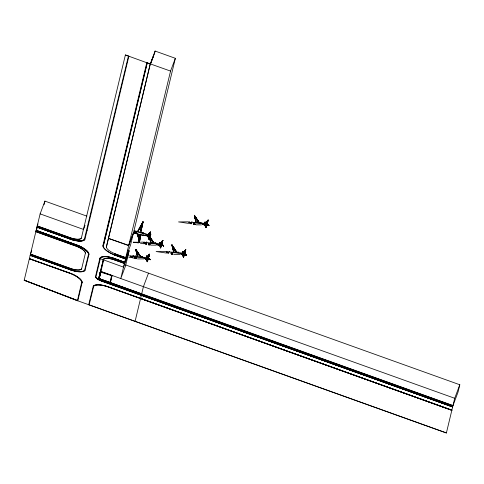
<?xml version="1.0" encoding="UTF-8"?>
<svg xmlns="http://www.w3.org/2000/svg" width="484" height="484" viewBox="0 0 484 484"><rect width="100%" height="100%" fill="white"/><g stroke="black" fill="none" stroke-linecap="round" stroke-linejoin="round"><path stroke-width="0.73" d="M147.124 256.75L146.785 256.726L147.765 257.349L146.452 256.139L146.428 257.603L148.213 257.76L148.57 257.397L148.751 258.184M159.726 243.754C158.353 240.542 161.68 243.876 160.7 243.549L160.053 242.956M182.613 253.084L182.613 251.68L184.416 253.41M205.531 223.051L208.168 220.045L207.14 223.451L205.361 222.628L205.996 223.257C207.067 223.596 203.631 220.293 205.022 223.457L206.789 223.662L207.14 223.318L207.134 224.388L206.765 223.765M146.452 256.139L148.213 257.76L146.452 256.139C146.483 261.421 145.66 251.359 148.183 257.99M149.852 235.551L149.75 235.968L147.711 235.533L149.719 235.902L149.163 239.544L148.425 237.704M159.659 243.754C158.77 239.81 164.143 247.07 159.726 242.351L159.702 243.821L161.487 243.972L159.726 242.351L159.744 243.688M182.547 253.041C181.663 248.964 187.024 256.478 182.613 251.68L182.589 253.15L184.374 253.307L182.613 251.68L182.589 253.15L184.386 253.271L178.584 252.63C177.961 253.211 179.116 251.196 178.584 252.63M204.974 223.396L205.022 222.053L206.789 223.662C202.996 224.558 205.422 219.367 206.934 224.267C208.223 223.299 205.531 223.221 204.883 223.541M147.771 235.962L148.092 236.821M142.937 232.883L143.415 233.022L141.068 232.417A101.713 91.343 32.3 0 0 134.298 230.801M82.153 282.825L82.183 282.257A14.822 5.191 20.6 0 0 71.233 273.593L29.379 258.656L71.196 273.684A14.822 5.191 20.6 0 1 82.147 282.347L77.827 300.818L446.393 432.956L88.705 304.714L93.261 286.226A14.822 5.191 20.6 0 1 106.311 286.165L451.838 410.281L140.608 298.428M88.463 254.56L88.493 254.009A14.369 5.034 20.6 0 0 77.876 245.612L36.185 230.354L77.997 245.388A14.822 5.191 20.6 0 1 88.953 254.046L88.887 254.711L88.463 254.56L88.53 253.918A14.369 5.034 20.6 0 0 77.906 245.521L36.149 230.444M102.874 246.132L102.935 245.467M103.322 245.709L147.227 62.799L103.298 246.259A14.369 5.034 20.6 0 0 113.915 254.663L125.495 258.91L113.825 254.796M103.334 246.168L103.358 245.618M106.365 247.197L150.288 63.894M134.975 232.193C131.981 234.347 156.108 237.692 146.253 234.48M134.957 232.592L136.246 233.221L136.24 233.645L136.548 231.872L135.205 231.546M147.342 258.553L140.414 257.355L135.012 257.173A1.222 0.653 -86.9 0 0 135.841 258.22M160.488 244.783L154.783 243.694L148.285 243.385A1.222 0.653 -86.9 0 0 148.376 243.978M182.274 253.761L175.486 252.793L171.173 252.715A1.222 0.653 -86.9 0 0 171.505 253.719M203.074 224.467C213.626 225.078 193.564 222.374 193.582 223.088A1.222 0.653 -86.9 0 0 193.775 223.917M135.937 249.623L135.762 249.369L137.408 256.308M162.055 244.263L162.025 243.845M150.004 235.496L148.025 234.885M154.499 243.192C154.432 241.782 155.025 244.251 153.301 243.089A101.713 33.735 17 0 0 147.414 242.714L143.615 242.575M166.508 251.904L170.301 252.043A101.713 33.735 17 0 1 176.188 252.424C177.616 253.017 177.489 251.402 177.453 252.261M199.801 222.876C199.777 221.533 200.297 223.941 198.597 222.797A101.713 33.735 17 0 0 192.711 222.416L188.911 222.283M136.252 257.863C135.931 256.472 134.098 257.924 135.671 258.347M136.173 257.434C136.869 258.716 135.248 258.807 135.526 258.637M148.485 244.843L148.298 243.204M150.306 244.608C149.362 245.775 149.096 241.891 148.346 244.015M171.154 253.749L171.185 252.533M172.564 254.185C172.818 252.436 170.066 252.866 171.838 253.888M195.609 224.316C195.112 225.756 193.261 220.492 193.896 224.146M132.967 256.278L132.943 255.842L132.985 256.296M139.259 238.618L139.936 238.733L139.259 238.618L139.767 234.915L140.408 235.097L139.44 242.52L137.662 233.929M139.93 238.745L139.277 238.582L139.743 234.958L140.396 235.121L139.44 242.52L137.716 233.814M146.38 257.518L148.225 257.73L142.229 257.361L142.738 256.55M139.289 238.552L139.767 234.915M140.408 235.097L139.44 242.52L137.91 234.438M140.106 237.565L139.489 242.181M149.78 235.926L149.737 236.301L149.877 236.023M149.967 234.407L150.82 234.171L149.858 235.593M150.094 234.625L150.482 234.71L149.768 235.145L150.482 234.698M150.203 233.645C152.321 228.055 143.712 240.354 150.482 231.951L149.919 235.315L147.995 234.679L149.895 235.327L150.482 231.951L147.989 234.661L149.901 235.321L150.482 231.951L148.019 234.613M149.489 236.289L149.725 235.932C145.859 233.391 148.812 239.284 149.502 236.283L149.108 236.156L148.782 236.676L149.489 236.277L148.776 236.706L149.163 236.785M149.471 237.856L149.163 239.544L147.795 235.908L149.786 236.186M175.154 251.753L176.364 251.855L174.512 251.892M197.563 222.126L198.797 222.253M141.939 232.701L142.556 232.84M134.939 232.616L135.302 231.292L146.253 234.474M150.016 235.551L149.871 236.089M141.818 227.728L143.04 221.805L142.181 223.166M140.542 230.457L141.437 226.143L142.096 226.3L141.437 226.143L140.511 230.487L141.177 230.632M140.741 232.852L143.04 221.805L137.371 231.854M140.783 232.447L143.04 221.805L137.765 231.564M148.727 257.911C148.352 256.574 147.959 259.255 148.655 258.232M155.503 243.022C155.533 243.894 156.338 242.351 155.497 243.01M162.001 244.124C161.535 242.43 161.414 245.824 161.995 244.238M182.861 254.844L182.71 253.955L184.464 253.9L183.436 257.3L183.037 255.643M184.912 253.731L184.942 253.301M200.86 222.991C201.441 223.076 200.939 221.95 200.86 222.991C200.654 221.587 199.759 223.517 200.479 222.961M105.899 281.313L105.669 280.932M107.974 282.033L107.732 281.676M110.279 282.837L112.064 275.432L110.279 282.837L108.017 281.845M135.024 256.992L134.945 257.887M193.594 222.906L193.564 224.122M99.329 276.201L99.716 276.34L98.833 278.04A3.001 0.998 17.6 0 0 98.948 278.488L99.861 279.002M99.045 277.132L99.395 277.241L99.184 276.527L99.535 276.636L100.291 273.762M99.535 276.636L99.323 275.922L99.674 276.025L100.025 274.87L99.68 274.743M99.819 275.602L99.426 275.481L99.819 275.42L100.182 274.228L99.831 274.101M99.988 273.46L99.565 274.876L99.922 274.985M99.607 274.706L99.958 274.815L99.746 274.101L100.242 273.781L99.892 273.49L100.242 273.599L100.599 272.48M100.242 273.599L99.988 273.055L100.509 271.288L454.718 398.284L446.393 432.956M101.834 279.558L101.567 279.806A2.589 0.859 17.6 0 1 100.297 279.304L100.188 279.268M103.854 280.508L101.7 279.994M103.8 280.647L105.633 281.022M136.349 232.629L136.548 231.872M139.495 254.965L138.872 254.989C137.135 253.937 137.758 251.65 137.081 252.182L138.902 254.929L139.489 254.977M152.769 241.177L152.176 241.141C150.415 240.094 151.026 237.874 150.355 238.394L152.176 241.141M175.656 250.512L175.033 250.537L175.65 250.47M198.065 220.886L197.442 220.91L198.065 220.886L197.472 220.843L195.651 218.102L196.226 218.139L195.627 218.151L196.232 218.121M24.236 280.151L77.827 300.818L24.2 280.242L40.124 213.88L44.927 201.102L86.89 216.148M44.074 204.665L44.927 201.102M85.027 238.921L128.871 56.217L125.386 54.964L81.324 238.225A11.12 3.896 20.6 0 1 71.541 238.267L37.22 225.992L37.976 223.977M88.499 254.469L84.646 270.102A14.369 5.034 20.6 0 1 71.995 270.157L30.22 255.219L71.977 270.423A14.822 5.191 20.6 0 0 85.027 270.362L88.887 254.711M127.77 250.167L129.192 250.682L125.568 265.776L120.77 278.554L170.549 71.081L146.803 62.648L102.965 245.352M124.69 262.255L113.093 258.135A14.369 5.034 20.6 0 0 100.448 258.19L95.941 276.739A6.34 2.22 20.6 0 0 100.63 280.442L452.637 406.935L100.503 280.666A6.794 2.378 20.6 0 1 95.481 276.697L99.801 258.523L123.511 267.126L128.314 254.348M100.896 279.407A3.079 1.077 20.6 0 1 98.99 277.622L103.286 259.769L99.02 277.532A3.079 1.077 20.6 0 0 100.926 279.316M150.294 63.821L106.419 246.713M150.554 63.761L150.421 64.269L150.869 63.077M100.86 271.566L100.37 273.599M103.673 260.011L99.408 277.901A2.632 0.92 20.6 0 0 101.35 279.437L101.682 279.564M151.075 62.533L151.208 62.019L150.536 63.803M151.171 62.696L151.286 62.23M151.583 61.026L151.45 61.535L152.121 59.756M152.103 59.798L152.236 59.284L151.565 61.069M152.611 58.292L152.478 58.8L153.15 57.021M153.132 57.064L153.228 56.646M153.622 55.599L153.507 56.065L154.178 54.287M153.537 55.969L153.64 55.557M154.39 53.978L155.098 51.044L175.353 58.304L130.565 244.964L125.761 257.736L114.581 253.695M141.679 293.903L101.537 279.419L452.976 405.574M101.785 279.77L101.537 279.419M103.546 280.399L103.491 280.551M105.675 280.901L105.591 281.21M109.965 282.438L111.641 275.432L102.209 272.05M135.09 321.346L143.415 286.673L148.497 273.145M125.507 264.899L459.8 384.756L458.027 392.137L452.945 405.665L101.634 279.716A3.079 1.077 20.6 0 1 101.259 279.57M101.634 279.716L101.67 279.57A3.079 1.077 20.6 0 1 101.295 279.48M141.364 256.992C140.711 257.633 140.947 256.587 141.51 256.441C141.6 256.768 140.814 256.339 141.382 256.822C142.484 255.957 141.873 257.585 141.54 257.01M154.626 243.24C155.902 241.776 155.043 244.075 154.813 243.222M177.519 252.309L176.999 252.696L177.38 252.545M100.394 278.863L99.934 279.274L101.567 279.806M141.219 257.004L140.027 256.877A101.713 33.735 17 0 0 134.141 256.502L130.341 256.363M135.084 231.987L135.169 231.661L136.506 231.975M135.066 231.89L134.982 232.205L136.331 232.532M149.096 255.824C151.819 249.913 142.018 263.877 149.598 254.13L148.582 257.512L147.517 257.343M207.666 221.745L208.168 220.045L205.488 223.106M147.802 260.059L148.056 259.243L147.705 259.2L147.317 260.434L147.668 260.471L147.317 260.434L148.316 258.377M148.497 256.647L149.211 255.425L148.86 255.389L148.479 256.629L148.83 256.665L148.479 256.629M148.57 257.53L149.598 254.13L146.985 257.252M147.892 258.541L150.421 259.751L148.655 258.141L147.608 258.129L148.661 258.123L149.913 259.279M149.405 259.134L148.769 258.504M162.122 242.859L162.872 240.342L160.234 243.343M161.68 245.025L163.695 245.963L161.922 244.372L163.023 245.346L162.678 245.346C160.301 243.059 166.52 247.929 161.977 245.146M183.859 254.735L183.484 255.982L183.829 256.012L183.484 255.982L184.416 253.64M183.121 252.672L185.765 249.671L185.009 252.188L184.664 252.194L185.366 250.96M184.918 254.094L185.91 254.687L184.924 254.07L185.263 254.106M185.566 254.675L184.93 254.046M206.269 225.108L205.888 226.355L206.238 226.391L205.9 226.361L206.269 225.108L206.607 225.139L205.906 226.373L206.232 226.385M208.32 225.054L207.34 224.425L208.314 225.066L207.987 225.018M132.894 257.839L132.12 257.791L131.636 256.744M132.338 257.331L132.434 257.016M145.636 243.519L146.386 244.069L145.394 244.003L144.867 242.992M145.394 244.003L146.319 243.7M145.956 242.399L145.611 243.549L146.374 244.093M146.168 244.057L146.265 243.736M168.384 253.017L168.287 253.332L167.73 252.823L167.797 252.291M190.23 222.882L191.005 222.936L191.464 223.759L190.696 223.705L190.164 222.701M190.696 223.705L191.561 223.445M183.926 252.89L182.946 252.285L183.926 252.89L182.946 252.267L183.285 252.291M184.652 252.182L185.033 250.942L185.366 250.966L184.64 252.17L184.991 252.206L184.64 252.17M205.27 225.223L205.101 224.34L205.839 227.68L206.868 224.273L205.101 224.34L206.88 224.28L205.839 227.68L205.44 226.022M207.152 223.427L208.168 220.045L205.525 223.136M206.462 224.461C210.594 227.117 208.707 224.159 206.196 223.995M161.075 246.277L161.971 244.347M183.962 255.606L184.216 254.784L183.872 254.747L183.496 255.994L183.829 256.012M206.372 225.98L206.886 224.298C203.552 222.271 205.875 229.864 206.154 226.681M147.693 259.194L147.336 260.452L147.662 260.465M148.552 257.518L149.598 254.13L146.954 257.216L148.552 257.518L147.493 257.319M182.716 254.052L184.477 253.912L183.436 257.3L182.71 253.955L184.471 253.906L183.436 257.3C181.978 247.989 183.285 260.567 183.751 256.308M206.341 223.257L205.361 222.628M207.134 223.445L206.063 223.239L207.14 223.451L208.168 220.045L205.996 222.646M206.886 224.286L205.839 227.68L205.125 224.425M147.584 260.767L147.269 261.759L146.87 260.102M160.857 246.979C160.888 250.21 158.038 242.266 161.571 244.565L160.543 247.971L159.823 244.626L160.543 247.971L161.589 244.583L159.853 244.656L160.543 247.971L161.583 244.577L159.799 244.716M135.169 231.685L135.302 231.292M37.111 228.351L35.846 231.709L77.21 246.574A11.12 3.896 20.6 0 1 85.426 253.071M31.714 250.833L30.45 254.191L71.826 269.001A11.108 3.89 20.6 0 0 81.602 268.953L85.462 252.981A11.12 3.896 20.6 0 0 77.24 246.483L35.877 231.618M29.342 258.807L71.136 273.726A14.369 5.034 20.6 0 1 81.76 282.124L77.476 300.407L24.2 280.242M125.386 54.964L150.252 63.985L155.098 51.044M128.411 56.156L84.325 239.459A14.369 5.034 20.6 0 1 71.674 239.513L36.953 227.105M70.307 237.856L71.572 238.176A11.12 3.896 20.6 0 0 81.36 238.134M70.253 239.042L71.711 239.423A14.369 5.034 20.6 0 0 84.355 239.368M70.283 238.951L36.984 227.014L71.729 239.598A14.822 5.191 20.6 0 0 84.773 239.538M85.027 225.399L83.508 229.434L40.124 213.88M70.706 268.626L71.862 268.904A11.108 3.89 20.6 0 0 81.639 268.862M70.513 269.933L72.013 270.332A14.822 5.191 20.6 0 0 85.057 270.272M152.817 57.741L153.265 56.549M170.549 71.081L175.353 58.304M103.153 260.259L103.667 258.892M99.988 273.055L100.255 272.359L100.636 272.492M99.849 273.66L100.14 272.819L100.527 272.958M99.426 275.481L99.789 274.277L100.176 274.416M99.287 276.086L99.529 275.384L99.91 275.523L99.377 277.755L98.99 277.622M99.147 276.697L99.371 276.025L99.758 276.164M100.061 274.374L100.484 273.133L100.097 273M99.299 276.806L98.833 278.04L99.226 278.161A2.589 0.859 17.6 0 0 99.438 278.699L100.309 279.304L100.206 278.554M99.395 277.241L99.716 276.34M89.129 304.866L93.678 286.401A14.369 5.034 20.6 0 1 106.329 286.34M99.02 278.578L99.492 277.332M99.178 278.742L99.317 277.792M99.486 278.736L99.71 278.125M100.242 279.437L100.388 279.044M101.217 280.944L452.673 406.844M101.537 279.946L101.67 279.625M115.271 255.352L113.952 254.572M115.803 254.167L125.798 257.645M99.994 258.111A14.822 5.191 20.6 0 1 113.044 258.051L124.654 262.346M103.407 259.521A11.12 3.896 20.6 0 1 113.195 259.472L124.424 263.369M107.775 286.655L451.874 410.129M133.536 232.592L128.732 245.37L108.41 238.364L128.671 245.624L133.469 232.846M129.192 250.682L124.388 263.459L114.43 259.884M454.718 398.284L459.8 384.756M142.423 257.089L142.75 256.55M148.703 258.311L150.421 259.751L147.735 258.498M85.002 239.036L84.736 239.628A14.822 5.191 20.6 0 1 71.692 239.689L70.228 239.199M99.771 258.613L100.031 258.02A14.822 5.191 20.6 0 1 113.075 257.96L114.539 258.45M103.249 259.86L103.443 259.43A11.12 3.896 20.6 0 1 113.226 259.382L114.466 259.793M175.631 250.506L175.063 250.47L173.242 247.723C173.907 247.215 173.29 249.423 175.033 250.537M138.872 254.989L137.105 252.134M143.651 233.324L143.645 233.33M137.855 231.485L143.04 221.805L137.813 231.521M138.799 229.434L142.236 223.166M150.094 234.613L149.955 235.569L150.82 234.171L150.391 234.879M149.719 235.902L148.83 237.317L147.711 235.557M149.931 235.575L150.82 234.171M161.589 243.876L161.934 243.821M184.483 253.205L184.821 253.15M184.821 253.779L184.434 253.918M178.124 252.878C176.932 252.763 178.838 251.129 178.136 252.872M194.102 224.612L194.429 224.249M143.433 235L142.937 235.091L147.505 235.932M148.606 258.311L148.255 258.099M184.767 253.852L184.44 253.743M146.543 258.517L148.316 258.371L147.269 261.759L146.549 258.408L148.298 258.353L147.269 261.759L146.531 258.42L148.31 258.365L147.269 261.759L146.549 258.408L146.7 259.303M142.393 232.81L141.945 232.659M142.925 235.151L143.385 235.188L142.635 235.145M149.98 244.916L148.497 244.789L150.149 244.807M136.24 233.645L134.951 233.312M142.968 232.943L142.756 232.901M137.383 256.066L137.722 256.06L137.547 256.441L135.762 249.369L140.439 256.351L135.762 249.369L135.907 250.282M190.92 223.227L190.133 223.197M194.096 224.558L193.654 224.376L193.546 223.451L194.725 223.511M171.693 254.179L171.39 254.124L172.709 254.263M136.706 258.704L135.369 258.656M145.775 242.998L144.934 243.18M180.211 254.445L173.677 254.457M144.05 258.904L137.51 258.916M152.212 242.714L153.476 242.526L152.266 242.423M201.525 224.885L196.081 224.83M156.229 245.182L150.784 245.128M188.427 221.823L178.554 221.92L188.312 223.354M143.131 242.115L140.445 242.194M166.024 251.444L156.144 251.541L165.909 252.981M128.962 255.933L129.857 255.903M99.94 279.274L100.242 279.268M208.761 225.453L208.991 225.671L206.323 224.364L208.991 225.671L207.225 224.062L206.166 224.092L207.225 224.062L208.483 225.199M138.648 242.224L133.257 242.212L138.593 242.932M100.146 278.711L100.454 278.711M196.921 222.265L198.767 222.289M151.625 242.563L153.513 242.563M180.913 254.112L183.63 254.076L182.286 253.761M150.33 238.443L150.917 238.455M137.057 252.231L137.644 252.243M156.429 244.704L159.914 244.825M134.697 255.83L136.669 255.891M207.666 224.479L207.327 224.467L207.981 225.036M162.031 244.765L162.37 244.777M148.757 258.547L149.096 258.565M207.781 221.339L207.073 222.567L207.406 222.586M193.576 223.42L194.822 223.783M193.546 223.796L194.725 223.856M193.594 224.098L194.774 224.159M194.858 224.401L193.679 224.334L195.119 224.637M194.266 224.449L195.445 224.509M193.794 224.497L195.276 224.618M162.485 241.637L161.753 242.841L162.11 242.883M148.249 243.742L149.459 243.779L149.641 244.323M148.249 244.087L149.429 244.154M149.477 244.456L148.298 244.39L149.562 244.692M161.323 245.442L160.591 246.646L160.936 246.677L160.609 246.665L161.311 245.43L160.609 246.665L160.942 246.683M171.136 253.071L172.346 253.108L172.528 253.652M171.239 253.344L172.419 253.404M171.142 253.416L172.322 253.483M172.364 253.785L171.245 254.003M171.657 253.87L172.836 253.937M172.449 254.027L171.372 254.179M183.884 254.753L184.21 254.772M136.185 257.567L134.994 257.367M136.155 257.942L134.975 257.875L135.084 258.462M135.024 258.178L136.506 258.293M136.288 258.48L135.211 258.631M147.717 259.212L148.05 259.23M205.355 222.646L205.694 222.664M206.275 225.121L206.614 225.145M162.098 242.877L161.765 242.853L162.479 241.631L162.14 241.613L161.777 242.865L162.092 242.871M160.398 242.962L160.059 242.938L161.045 243.549M146.561 242.242L146.132 242.212M159.581 243.833L161.553 243.972M145.95 243.531L144.837 243.494M163.023 245.352L162.043 244.716M173.242 247.723L173.816 247.766M182.474 253.168L184.858 253.235M167.73 252.823L168.716 252.89L168.595 252.557M185.572 254.657L185.91 254.681M149.205 255.419L148.866 255.395L148.491 256.641L148.824 256.659M146.307 257.621L148.279 257.76M131.563 257.282L132.888 257.331M149.411 259.115L149.75 259.14M155.183 243.252L155.564 243.289M178.076 252.581L178.451 252.618M141.909 257.04L142.29 257.077M200.993 223.009L206.795 223.626L205.627 223.475M155.697 243.301L161.499 243.924L161.541 244.583M206.009 223.209L206.341 223.245M161.045 243.537L160.065 242.92M138.932 254.862L139.489 254.929M133.118 257.978L134.522 258.166M160.325 243.773L161.499 243.942M140.366 243.21L143.016 243.652M128.859 257.282L129.742 257.44M141.57 234.922L140.681 234.649A101.713 91.343 32.3 0 1 136.173 233.548M141.921 234.994L142.447 235.109M139.725 235L140.384 235.145M141.425 226.155L142.084 226.312M150.258 233.234L149.877 233.143L149.665 234.365L150.046 234.468L149.659 234.377L149.877 233.143L150.264 233.234L149.871 233.149L149.653 234.383L150.04 234.474M149.604 237.021L149.217 236.924L149.005 238.152L149.387 238.255L148.999 238.158L149.217 236.924L149.604 237.015L149.211 236.936L148.993 238.164L149.387 238.261M135.169 231.661L136.512 231.987M135.066 231.921L136.415 232.247M134.909 232.495L136.258 232.822M134.855 232.762L136.204 233.088M134.824 232.992L136.167 233.318M136.161 233.5L134.83 233.294M99.577 277.29L99.19 277.187L99.323 277.544M99.274 277.211L99.414 277.501M143.167 233.016L143.585 233.143M203.304 224.31L205.156 225.145L203.873 224.751M158.008 244.601L159.859 245.436L158.577 245.043M181.379 254.36L182.752 254.772L181.464 254.378L182.752 254.772L181.905 254.384M145.744 258.843L146.585 259.224L145.303 258.831M203.328 224.346L205.156 225.145L202.433 224.255M157.125 244.626L159.859 245.436L158.038 244.608M144.535 258.613L146.585 259.224L145.375 258.674M157.137 244.553L159.859 245.436L157.609 244.741M145.224 258.783L146.585 259.224L145.357 258.837M143.724 233.185L149.967 235.26M100.224 272.044L111.961 275.705M202.506 224.298L203.927 224.757M157.203 244.595L158.631 245.049M181.391 254.324L182.752 254.772L181.536 254.227M105.942 281.125L107.708 281.742M203.123 224.425L205.156 225.145M157.826 244.716L159.859 245.436M181.397 254.288L182.752 254.772M145.23 258.746L146.585 259.224M104.925 237.112L105.349 237.263M37.25 225.901L70.337 237.765M115.355 255.11L125.531 258.758L113.861 254.705A14.822 5.191 20.6 0 1 102.904 246.041M36.947 227.165L70.265 239.108M114.508 258.541L124.697 262.195M36.149 230.511L77.966 245.479A14.822 5.191 20.6 0 1 88.917 254.142M99.946 273.635L100.327 273.775M99.637 274.918L100.025 275.057M99.486 275.559L99.867 275.698M30.486 254.1L70.737 268.535M141.376 295.173L452.673 406.784M30.177 255.37L70.549 269.842M451.868 410.19L106.274 286.256A14.822 5.191 20.6 0 0 93.23 286.316M115.839 254.076L114.617 253.604A11.12 3.896 20.6 0 1 106.401 247.106M101.247 280.853L100.533 280.575A6.794 2.378 20.6 0 1 95.517 276.606M184.053 254.082C191.331 258.631 179.746 249.581 186.582 255.292L183.896 254.039L186.582 255.292L184.815 253.683L186.582 255.292L183.932 253.937M206.341 224.31L208.991 225.671L207.231 224.044M148.769 244.541L148.461 244.257M131.031 256.096L131.164 256.224A0.871 0.472 -86.1 0 0 130.48 256.066A0.871 0.472 -86.1 0 0 130.384 257.349A0.871 0.472 -86.1 0 0 131.085 257.3M148.648 258.16L150.421 259.751L147.753 258.444L150.421 259.751L150.191 259.533M191.458 223.251L191.852 223.608M191.035 223.221L191.682 223.777M146.162 243.543L146.555 243.906M133.681 256.387L133.07 256.018L133.469 256.375M132.858 256L133.251 256.357M205.022 222.053L206.783 223.681M131.243 256.242L130.831 255.867L130.91 256.387M195.953 221.987L194.332 215.283L194.507 215.543M172.074 245.824L171.923 244.91L174.434 248.661M150.657 242.278L149.036 235.581L151.54 239.332M195.609 220.365L194.332 215.283L199.009 222.265M195.675 218.054L197.133 220.232M173.708 251.989L171.923 244.91L176.599 251.892L171.923 244.91L173.544 251.613M173.266 247.681L174.73 249.859M150.312 240.663L149.036 235.581L153.712 242.563M150.379 238.346L151.837 240.53M195.01 216.294L198.894 222.132M136.44 250.373L140.324 256.211M196.202 222.168L194.332 215.283L198.991 222.313L194.332 215.283L195.959 222.15M150.639 241.952L149.036 235.581L153.694 242.605M195.627 218.151L197.442 220.91M173.423 250.416L171.923 244.91L176.563 251.982M150.905 242.466L149.036 235.581L153.67 242.653M137.631 256.254L135.762 249.369L140.396 256.441M189.48 222.301L189.565 221.866A0.871 0.472 -86.1 0 0 188.851 222.725A0.871 0.472 -86.1 0 0 189.559 223.372M167.053 251.892L167.155 251.492A0.871 0.472 -86.1 0 0 166.526 251.837A0.871 0.472 -86.1 0 0 166.605 252.987A0.871 0.472 -86.1 0 0 167.246 252.842M99.299 277.187L99.438 277.568M144.178 242.593L144.069 242.127L144.383 242.284A0.871 0.472 -86.1 0 0 143.724 242.327A0.871 0.472 -86.1 0 0 143.633 243.506A0.871 0.472 -86.1 0 0 144.262 243.664M194.332 215.283L195.705 219.972M171.923 244.91L173.49 250.264M149.036 235.581L150.209 239.598M150.603 240.935L150.996 242.272M135.762 249.369L137.129 254.052M173.199 249.992L172.116 245.824M136.597 252.793L137.039 254.451M135.956 250.276L136.518 252.799M137.831 234.988L139.307 242.157L137.486 233.748M148.776 244.481A1.222 0.653 -86.9 0 1 148.479 244.214M146.035 242.653A1.089 0.587 -86.1 0 1 146.973 242.29M191.337 222.362A1.089 0.587 -86.1 0 1 192.148 221.841M168.928 251.982A1.089 0.587 -86.1 0 1 169.739 251.468M135.611 233.397A101.713 91.343 32.3 0 1 133.929 232.925M132.761 256.441A1.089 0.587 -86.1 0 1 133.79 256.29M149.768 236.18L149.163 239.544L147.808 235.883L149.163 239.544L149.768 236.186M162.872 240.342L161.844 243.748L160.258 243.464L162.872 240.342L161.856 243.724L160.228 243.434L162.872 240.342L161.831 243.73L160.192 243.398L162.872 240.342M185.765 249.671L184.737 253.078L183.152 252.793L185.765 249.671L184.749 253.053L183.115 252.763L185.765 249.671L184.719 253.059L183.085 252.733L185.765 249.671M207.436 221.315L207.061 222.555L207.4 222.579L207.049 222.549L207.43 221.309L207.775 221.333L207.436 221.315M86.606 230.438L86.993 230.68L86.606 230.438M149.713 235.92L148.83 237.317L147.759 235.526L148.83 237.317L149.713 235.932M163.695 245.963L161.692 244.983L163.695 245.963L161.934 244.341L163.695 245.963"/></g></svg>
